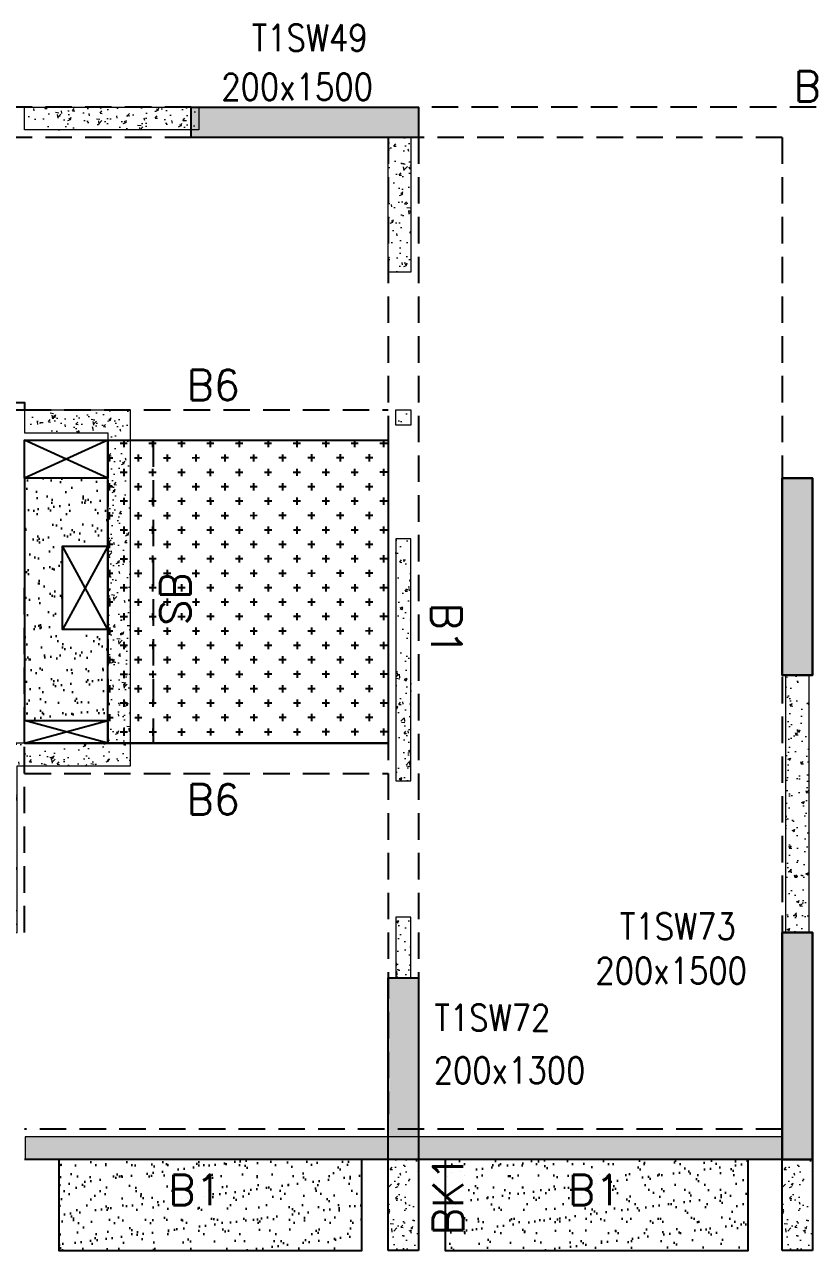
# Model space of a CAD drawing. Header units: millimetres. Extents: x 1078357 to 2594950, y -4969473 to -4636555.
# Drawn here: x 2075210 to 2080410, y -4673409 to -4665314 of the extents above; entities that cross this region are included whole.
import ezdxf

# ---------------------------------------------------------------- set-up
doc = ezdxf.new("R2010")
doc.units = ezdxf.units.MM
for name, pattern in [('CONTINOUS', [0]), ('HIDDEN', [0.375, 0.25, -0.125]), ('New Retail block$0$CONTINOUS', [0])]:
    doc.linetypes.add(name, pattern=pattern)
for name, color, linetype, lineweight in [('A-_ANOTDIMA_D-', 6, 'Continuous', 13), ('COL. NO.', 30, 'Continuous', 25), ('COL. SIZE', 7, 'Continuous', 25), ('HATCH', 8, 'Continuous', 30), ('S-NON STR RCC WALL', 8, 'Continuous', 0)]:
    doc.layers.add(name, color=color, linetype=linetype, lineweight=lineweight)
for name, color, linetype in [('B-200x325', 201, 'HIDDEN'), ('B-200x650', 241, 'HIDDEN'), ('B-300xSLAB THK.', 151, 'Continuous'), ('BK1-200x650', 241, 'HIDDEN'), ('DROP SLAB', 8, 'Continuous'), ('S-COLUMN_SHEAR WALL', 1, 'Continuous'), ('S-PROJECTION', 54, 'New Retail block$0$CONTINOUS'), ('SLAB FOLD', 8, 'Continuous')]:
    doc.layers.add(name, color=color, linetype=linetype)
doc.styles.add('ROMANS', font='romans.shx', dxfattribs={"width": 0.85})

# ---------------------------------------------------------------- blocks, each defined once
blk = doc.blocks.new('G$CD63B60BD')
at = {"layer": 'COL. NO.', "linetype": 'Continuous', "style": 'ROMANS', "width": 0.85}
for s, p in [('T1SW49', (27799.5, 7320.5, -320.4)), ('T1SW73', (30229.3, 1452.6, -320.4)), ('T1SW72', (29004.9, 849.9, -320.4))]:
    blk.add_text(s, height=175, dxfattribs=at).set_placement(p)
at = {"layer": 'COL. SIZE', "linetype": 'Continuous', "style": 'ROMANS', "width": 0.85}
for s, p in [('200x1500', (27598.3, 6997, -320.4)), ('200x1500', (30066.9, 1160.2, -320.4)), ('200x1300', (29000.9, 502.1, -320.4))]:
    blk.add_text(s, height=175, dxfattribs=at).set_placement(p)

msp = doc.modelspace()

# ---------------------------------------------------------------- hatches: boundary and pattern name
at = {"layer": 'DROP SLAB'}
h = msp.add_hatch(dxfattribs=at)
h.set_pattern_fill('CROSS', color=8, scale=15, angle=0.03079)
h.set_pattern_definition([(180.03079016, (-8896079.81, 42168931.25), (-95.19879988, -95.30117261), [47.625, -142.875]), (270.03079016, (-8896103.64, 42168955.05), (95.30117261, -95.19879988), [47.625, -142.875])])
h.paths.add_polyline_path([(2075759.9, -4668059.5), (2077609.9, -4668059.3), (2077609.9, -4670059.2), (2075759.9, -4670059.3)])
at = {"layer": 'HATCH'}
h = msp.add_hatch(dxfattribs=at)
h.set_pattern_fill('AR-SAND', color=8, scale=3, angle=180.02985)
h.set_pattern_definition([(37.47015413, (-4119983.15, 23606665.99), (-4.72361136, 146.8264517), [0, -115.824, 0, -129.54, 0, -123.825]), (7.4701541, (-4119983.15, 23606665.99), (134.9689868, 214.9772528), [0, -62.484, 0, -104.394, 0, -40.005]), (327.47015413, (-4120076.87, 23606666.04), (237.29790347, 0.3075449), [0, -38.1, 0, -137.16, 0, -179.07]), (317.4701541, (-4120076.87, 23606666.04), (229.1017424, 66.759465), [0, -19.05, 0, -89.916, 0, -102.87])])
h.paths.add_polyline_path([(2075210.1, -4669909.4), (2075760.1, -4669909.4), (2075760.1, -4669309.4), (2075460.1, -4669309.4), (2075460.1, -4668759.4), (2075760.1, -4668759.4), (2075760.1, -4668309.4), (2075210.1, -4668309.4)])
h = msp.add_hatch(dxfattribs=at)
h.set_pattern_fill('AR-SAND', color=8, scale=3, angle=179.97015)
h.set_pattern_definition([(37.47015413, (-2992297.64, 18698699.14), (-4.72361136, 146.8264517), [0, -115.824, 0, -129.54, 0, -123.825]), (7.4701541, (-2992297.64, 18698699.14), (134.9689868, 214.9772528), [0, -62.484, 0, -104.394, 0, -40.005]), (327.4701541, (-2992391.36, 18698699.18), (237.2979035, 0.3075449), [0, -38.1, 0, -137.16, 0, -179.07]), (317.4701541, (-2992391.36, 18698699.18), (229.1017424, 66.759465), [0, -19.05, 0, -89.916, 0, -102.87])])
h.paths.add_polyline_path([(2077435.3, -4672809.5), (2075435.3, -4672809.5), (2075435.3, -4673409.5), (2077435.3, -4673409.5)])
h = msp.add_hatch(dxfattribs=at)
h.set_pattern_fill('AR-SAND', color=8, scale=3, angle=179.97015)
h.set_pattern_definition([(37.47015413, (-2994847.64, 18698699.14), (-4.72361136, 146.8264517), [0, -115.824, 0, -129.54, 0, -123.825]), (7.4701541, (-2994847.64, 18698699.14), (134.9689868, 214.9772528), [0, -62.484, 0, -104.394, 0, -40.005]), (327.4701541, (-2994941.36, 18698699.18), (237.2979035, 0.3075449), [0, -38.1, 0, -137.16, 0, -179.07]), (317.4701541, (-2994941.36, 18698699.18), (229.1017424, 66.759465), [0, -19.05, 0, -89.916, 0, -102.87])])
h.paths.add_polyline_path([(2079985.3, -4672809.5), (2077985.3, -4672809.5), (2077985.3, -4673409.5), (2079985.3, -4673409.5)])
at = {"layer": 'S-COLUMN_SHEAR WALL', "lineweight": 25}
h = msp.add_hatch(color=1, dxfattribs=at)
h.dxf.hatch_style = 1
h.paths.add_polyline_path([(2076309.9, -4665859.5), (2077809.9, -4665859.5), (2077809.9, -4666059.5), (2076309.9, -4666059.5)])
at = {"layer": 'S-COLUMN_SHEAR WALL', "lineweight": 25, "extrusion": (-1.00316e-06, -1.91639e-11, 1)}
h = msp.add_hatch(color=1, dxfattribs=at)
h.dxf.hatch_style = 1
h.paths.add_polyline_path([(2080209.9, -4668309.5), (2080409.9, -4668309.5), (2080409.9, -4669609.5), (2080209.9, -4669609.5)])
at = {"layer": 'S-COLUMN_SHEAR WALL', "lineweight": 25, "extrusion": (1.00316e-06, -2.11765e-11, 1)}
h = msp.add_hatch(color=1, dxfattribs=at)
h.dxf.hatch_style = 1
h.paths.add_polyline_path([(2080409.9, -4668309.5), (2080209.9, -4668309.5), (2080209.9, -4669609.5), (2080409.9, -4669609.5)])
at = {"layer": 'S-COLUMN_SHEAR WALL', "lineweight": 25, "extrusion": (-1.00316e-06, -1.91639e-11, 1)}
h = msp.add_hatch(color=1, dxfattribs=at)
h.dxf.hatch_style = 1
h.paths.add_polyline_path([(2080209.9, -4672809.5), (2080409.9, -4672809.5), (2080409.9, -4671309.5), (2080209.9, -4671309.5)])
at = {"layer": 'S-COLUMN_SHEAR WALL', "lineweight": 25, "extrusion": (1.00316e-06, -2.11765e-11, 1)}
h = msp.add_hatch(color=1, dxfattribs=at)
h.dxf.hatch_style = 1
h.paths.add_polyline_path([(2080409.9, -4672809.5), (2080209.9, -4672809.5), (2080209.9, -4671309.5), (2080409.9, -4671309.5)])
at = {"layer": 'S-COLUMN_SHEAR WALL', "lineweight": 25}
h = msp.add_hatch(color=1, dxfattribs=at)
h.dxf.hatch_style = 1
h.paths.add_polyline_path([(2077809.9, -4671609.5), (2077809.9, -4672809.5), (2077609.9, -4672809.5), (2077609.9, -4671609.5)])
at = {"layer": 'S-NON STR RCC WALL'}
h = msp.add_hatch(dxfattribs=at)
h.set_pattern_fill('AR-CONC', color=256)
h.set_pattern_definition([(50, (-4290485.55, 23160377.68), (182.184669, -15.9390855), [19.05, -209.55]), (355, (-4290485.55, 23160377.68), (-35.2434214, 191.0568452), [15.24, -167.6405842]), (100.4514447, (-4290470.37, 23160376.35), (146.9412471, 175.1177519), [16.1900088, -178.0902446]), (46.1842, (-4290485.55, 23160428.48), (271.0790409, -42.042328), [28.575, -314.325]), (96.6355576, (-4290462.96, 23160424.97), (237.404134, 247.4261246), [24.2850231, -267.1356082]), (351.1841512, (-4290485.55, 23160428.48), (237.404134, 247.4261246), [22.859967, -251.459732]), (21, (-4290460.15, 23160415.78), (151.6143913, -102.2651982), [19.05, -209.55]), (326, (-4290460.15, 23160415.78), (61.8020283, 184.1879661), [15.24, -167.64]), (71.451445, (-4290447.52, 23160407.26), (213.4164193, 81.9227689), [16.1900088, -178.0899376]), (37.5, (-4290485.55, 23160377.68), (3.08860325, 84.55503887), [0, -165.608, 0, -170.18, 0, -168.275]), (7.5, (-4290485.55, 23160377.68), (66.8196625, 100.18057482), [0, -97.028, 0, -161.798, 0, -64.135]), (327.5, (-4290542.194, 23160377.68), (135.59059517, -5.728744), [0, -63.5, 0, -198.12, 0, -262.89]), (317.5, (-4290567.59, 23160377.68), (148.1291814, 25.42649103), [0, -82.55, 0, -131.572, 0, -186.69])])
h.paths.add_polyline_path([(2076360.3, -4666009.5), (2075210.3, -4666009.5), (2075210.3, -4665859.5), (2076360.3, -4665859.5)])
h = msp.add_hatch(dxfattribs=at)
h.set_pattern_fill('AR-CONC', color=256, angle=180)
h.set_pattern_definition([(50, (-5373925.01, 27841106.84), (182.184669, -15.93908554), [19.05, -209.55]), (355, (-5373925.01, 27841106.84), (-35.2434214, 191.0568452), [15.24, -167.6405842]), (100.4514447, (-5373909.83, 27841105.5), (146.9412471, 175.1177519), [16.1900088, -178.0902446]), (46.1842, (-5373925.01, 27841157.64), (271.0790409, -42.042328), [28.575, -314.325]), (96.6355576, (-5373902.42, 27841154.13), (237.404134, 247.4261246), [24.2850231, -267.1356082]), (351.1841512, (-5373925, 27841157.64), (237.404134, 247.4261246), [22.859967, -251.459732]), (21, (-5373899.61, 27841144.94), (151.6143913, -102.2651982), [19.05, -209.55]), (326, (-5373899.61, 27841144.94), (61.8020283, 184.1879661), [15.24, -167.64]), (71.451445, (-5373886.98, 27841136.41), (213.4164193, 81.9227689), [16.1900088, -178.0899376]), (37.5, (-5373925.01, 27841106.836), (3.08860325, 84.55503887), [0, -165.608, 0, -170.18, 0, -168.275]), (7.5, (-5373925.01, 27841106.84), (66.8196625, 100.18057482), [0, -97.028, 0, -161.798, 0, -64.135]), (327.5, (-5373981.655, 27841106.836), (135.59059517, -5.72874399), [0, -63.5, 0, -198.12, 0, -262.89]), (317.5, (-5374007.05, 27841106.84), (148.1291814, 25.42649103), [0, -82.55, 0, -131.572, 0, -186.69])])
h.paths.add_polyline_path([(2077610.3, -4666059.5), (2077760.3, -4666059.5), (2077760.3, -4666949.4), (2077610.3, -4666949.4)])
h = msp.add_hatch(dxfattribs=at)
h.set_pattern_fill('AR-CONC', color=256, angle=180)
h.set_pattern_definition([(50, (-4290485.55, 23160377.68), (182.184669, -15.9390855), [19.05, -209.55]), (355, (-4290485.55, 23160377.68), (-35.2434214, 191.0568452), [15.24, -167.6405842]), (100.4514447, (-4290470.37, 23160376.35), (146.9412471, 175.1177519), [16.1900088, -178.0902446]), (46.1842, (-4290485.55, 23160428.48), (271.0790409, -42.042328), [28.575, -314.325]), (96.6355576, (-4290462.96, 23160424.97), (237.404134, 247.4261246), [24.2850231, -267.1356082]), (351.1841512, (-4290485.55, 23160428.48), (237.404134, 247.4261246), [22.859967, -251.459732]), (21, (-4290460.15, 23160415.78), (151.6143913, -102.2651982), [19.05, -209.55]), (326, (-4290460.15, 23160415.78), (61.8020283, 184.1879661), [15.24, -167.64]), (71.451445, (-4290447.52, 23160407.26), (213.4164193, 81.9227689), [16.1900088, -178.0899376]), (37.5, (-4290485.55, 23160377.68), (3.08860325, 84.55503887), [0, -165.608, 0, -170.18, 0, -168.275]), (7.5, (-4290485.55, 23160377.68), (66.8196625, 100.18057482), [0, -97.028, 0, -161.798, 0, -64.135]), (327.5, (-4290542.194, 23160377.68), (135.59059517, -5.728744), [0, -63.5, 0, -198.12, 0, -262.89]), (317.5, (-4290567.59, 23160377.68), (148.1291814, 25.42649103), [0, -82.55, 0, -131.572, 0, -186.69])])
h.paths.add_polyline_path([(2075910.4, -4670209.5), (2075910.4, -4667859.5), (2075210.4, -4667859.5), (2075210.4, -4668009.5), (2075760.4, -4668009.5), (2075760.4, -4670059.5), (2075010.4, -4670059.5), (2075010.4, -4671309.5), (2075160.4, -4671309.5), (2075160.4, -4670209.5)])
h = msp.add_hatch(dxfattribs=at)
h.set_pattern_fill('AR-CONC', color=256, angle=180)
h.set_pattern_definition([(50, (3174934.69, -9529286.15), (182.184669, -15.9390855), [19.05, -209.55]), (355, (3174934.69, -9529286.15), (-35.2434214, 191.056845), [15.24, -167.640584]), (100.4514447, (3174949.87, -9529287.48), (146.941247, 175.117752), [16.190009, -178.0902446]), (46.1842, (3174934.69, -9529235.35), (271.079041, -42.042328), [28.575, -314.325]), (96.6355576, (3174957.28, -9529238.86), (237.404134, 247.426125), [24.285023, -267.135608]), (351.184151, (3174934.7, -9529235.35), (237.404134, 247.426125), [22.859967, -251.459732]), (21, (3174960.09, -9529248.05), (151.6143913, -102.265198), [19.05, -209.55]), (326, (3174960.09, -9529248.05), (61.802028, 184.187966), [15.24, -167.64]), (71.451445, (3174972.72, -9529256.58), (213.416419, 81.922769), [16.190009, -178.0899376]), (37.5, (3174934.686, -9529286.154), (3.08860325, 84.5550389), [0, -165.608, 0, -170.18, 0, -168.275]), (7.5, (3174934.69, -9529286.15), (66.8196625, 100.1805748), [0, -97.028, 0, -161.798, 0, -64.135]), (327.5, (3174878.044, -9529286.154), (135.5905952, -5.728744), [0, -63.5, 0, -198.12, 0, -262.89]), (317.5, (3174852.64, -9529286.15), (148.1291814, 25.426491), [0, -82.55, 0, -131.572, 0, -186.69])])
h.paths.add_polyline_path([(2077660.3, -4667859.3), (2077760.3, -4667859.3), (2077760.3, -4667959.3), (2077660.3, -4667959.3)])
h = msp.add_hatch(dxfattribs=at)
h.set_pattern_fill('AR-CONC', color=256, angle=180)
h.set_pattern_definition([(50, (3174947.9, -9527921.49), (182.184669, -15.9390855), [19.05, -209.55]), (355, (3174947.9, -9527921.49), (-35.2434214, 191.056845), [15.24, -167.640584]), (100.4514447, (3174963.08, -9527922.82), (146.941247, 175.117752), [16.190009, -178.0902446]), (46.1842, (3174947.9, -9527870.7), (271.079041, -42.042328), [28.575, -314.325]), (96.6355576, (3174970.5, -9527874.2), (237.404134, 247.426125), [24.285023, -267.135608]), (351.184151, (3174947.9, -9527870.7), (237.404134, 247.426125), [22.859967, -251.459732]), (21, (3174973.3, -9527883.39), (151.6143913, -102.265198), [19.05, -209.55]), (326, (3174973.3, -9527883.39), (61.802028, 184.187966), [15.24, -167.64]), (71.451445, (3174985.93, -9527891.91), (213.416419, 81.922769), [16.190009, -178.0899376]), (37.5, (3174947.9, -9527921.49), (3.08860325, 84.5550389), [0, -165.608, 0, -170.18, 0, -168.275]), (7.5, (3174947.9, -9527921.49), (66.8196625, 100.1805748), [0, -97.028, 0, -161.798, 0, -64.135]), (327.5, (3174891.26, -9527921.49), (135.5905952, -5.728744), [0, -63.5, 0, -198.12, 0, -262.89]), (317.5, (3174865.86, -9527921.49), (148.1291814, 25.426491), [0, -82.55, 0, -131.572, 0, -186.69])])
h.paths.add_polyline_path([(2077660.3, -4670309.3), (2077760.3, -4670309.3), (2077760.3, -4668709.3), (2077660.3, -4668709.3)])
at = {"layer": 'S-NON STR RCC WALL', "ltscale": 700}
h = msp.add_hatch(dxfattribs=at)
h.set_pattern_fill('AR-CONC', color=256)
h.set_pattern_definition([(50, (947118.83, -168149.77), (182.184669, -15.9390855), [19.05, -209.55]), (355, (947118.83, -168149.77), (-35.2434214, 191.056845), [15.24, -167.640584]), (100.4514447, (947134.01, -168151.1), (146.941247, 175.117752), [16.190009, -178.0902446]), (46.1842, (947118.83, -168098.97), (271.079041, -42.042328), [28.575, -314.325]), (96.6355576, (947141.42, -168102.48), (237.404134, 247.426125), [24.285023, -267.135608]), (351.184151, (947118.83, -168098.97), (237.404134, 247.426125), [22.859967, -251.459732]), (21, (947144.23, -168111.67), (151.6143913, -102.265198), [19.05, -209.55]), (326, (947144.23, -168111.67), (61.802028, 184.187966), [15.24, -167.64]), (71.451445, (947156.87, -168120.2), (213.416419, 81.922769), [16.190009, -178.0899376]), (37.5, (947118.83, -168149.774), (3.08860325, 84.5550389), [0, -165.608, 0, -170.18, 0, -168.275]), (7.5, (947118.83, -168149.77), (66.8196625, 100.1805748), [0, -97.028, 0, -161.798, 0, -64.135]), (327.5, (947062.19, -168149.774), (135.5905952, -5.728744), [0, -63.5, 0, -198.12, 0, -262.89]), (317.5, (947036.79, -168149.77), (148.1291814, 25.426491), [0, -82.55, 0, -131.572, 0, -186.69])])
h.paths.add_polyline_path([(2080235.3, -4669609.4), (2080385.3, -4669609.4), (2080385.3, -4671309.5), (2080235.3, -4671309.5)])
at = {"layer": 'S-NON STR RCC WALL'}
h = msp.add_hatch(dxfattribs=at)
h.set_pattern_fill('AR-CONC', color=256, angle=180)
h.set_pattern_definition([(50, (2077723.18, -4843902.3), (182.18467, -15.93909), [19.05, -209.55]), (355, (2077723.18, -4843902.3), (-35.24342, 191.05685), [15.24, -167.64058]), (100.45144, (2077738.37, -4843903.63), (146.94125, 175.11775), [16.19, -178.09024]), (46.1842, (2077723.18, -4843851.5), (271.07904, -42.04233), [28.575, -314.325]), (96.63556, (2077745.77, -4843855), (237.40413, 247.42612), [24.28502, -267.1356]), (351.18415, (2077723.18, -4843851.5), (237.40413, 247.42612), [22.85997, -251.45973]), (21, (2077748.58, -4843864.2), (151.61439, -102.2652), [19.05, -209.55]), (326, (2077748.58, -4843864.2), (61.80203, 184.18797), [15.24, -167.64]), (71.45144, (2077761.22, -4843872.72), (213.41642, 81.92277), [16.19, -178.08994]), (37.5, (2077723.185, -4843902.3), (3.088603, 84.55504), [0, -165.608, 0, -170.18, 0, -168.275]), (7.5, (2077723.185, -4843902.3), (66.819663, 100.180575), [0, -97.028, 0, -161.798, 0, -64.135]), (327.5, (2077666.54, -4843902.3), (135.590595, -5.728744), [0, -63.5, 0, -198.12, 0, -262.89]), (317.5, (2077641.14, -4843902.3), (148.12918, 25.42649), [0, -82.55, 0, -131.572, 0, -186.69])])
h.paths.add_polyline_path([(2077660.3, -4671609.8), (2077760.3, -4671609.8), (2077760.3, -4671209.3), (2077660.3, -4671209.3)])
h = msp.add_hatch(dxfattribs=at)
h.set_pattern_fill('AR-CONC', color=256, angle=180)
h.set_pattern_definition([(50, (-5387710.27, 27844396.87), (182.184669, -15.93908554), [19.05, -209.55]), (355, (-5387710.27, 27844396.87), (-35.2434214, 191.0568452), [15.24, -167.6405842]), (100.4514447, (-5387695.09, 27844395.54), (146.9412471, 175.1177519), [16.1900088, -178.0902446]), (46.1842, (-5387710.27, 27844447.67), (271.0790409, -42.042328), [28.575, -314.325]), (96.6355576, (-5387687.68, 27844444.16), (237.404134, 247.4261246), [24.2850231, -267.1356082]), (351.1841512, (-5387710.27, 27844447.67), (237.404134, 247.4261246), [22.859967, -251.459732]), (21, (-5387684.87, 27844434.97), (151.6143913, -102.2651982), [19.05, -209.55]), (326, (-5387684.87, 27844434.97), (61.8020283, 184.1879661), [15.24, -167.64]), (71.451445, (-5387672.23, 27844426.44), (213.4164193, 81.9227689), [16.1900088, -178.0899376]), (37.5, (-5387710.27, 27844396.865), (3.08860325, 84.55503887), [0, -165.608, 0, -170.18, 0, -168.275]), (7.5, (-5387710.27, 27844396.865), (66.8196625, 100.18057482), [0, -97.028, 0, -161.798, 0, -64.135]), (327.5, (-5387766.91, 27844396.865), (135.59059517, -5.72874399), [0, -63.5, 0, -198.12, 0, -262.89]), (317.5, (-5387792.31, 27844396.87), (148.1291814, 25.42649103), [0, -82.55, 0, -131.572, 0, -186.69])])
h.paths.add_polyline_path([(2075213.3, -4672809.5), (2080210.4, -4672809.5), (2080210.4, -4672659.5), (2075213.3, -4672659.5)])
h = msp.add_hatch(dxfattribs=at)
h.set_pattern_fill('AR-CONC', color=256, angle=180)
h.set_pattern_definition([(50, (-7552562.35, 37566297.85), (182.184669, -15.93908554), [19.05, -209.55]), (355, (-7552562.35, 37566297.85), (-35.2434214, 191.0568452), [15.24, -167.6405842]), (100.4514447, (-7552547.17, 37566296.53), (146.9412471, 175.1177519), [16.1900088, -178.0902446]), (46.1842, (-7552562.35, 37566348.65), (271.0790409, -42.0423279), [28.575, -314.325]), (96.6355576, (-7552539.76, 37566345.15), (237.404134, 247.4261246), [24.2850231, -267.1356082]), (351.1841512, (-7552562.35, 37566348.65), (237.404134, 247.4261246), [22.859967, -251.459732]), (21, (-7552536.95, 37566335.95), (151.61439127, -102.2651982), [19.05, -209.55]), (326, (-7552536.95, 37566335.95), (61.80202835, 184.1879661), [15.24, -167.64]), (71.451445, (-7552524.32, 37566327.43), (213.4164193, 81.9227689), [16.1900088, -178.0899376]), (37.5, (-7552562.35, 37566297.853), (3.08860325, 84.55503887), [0, -165.608, 0, -170.18, 0, -168.275]), (7.5, (-7552562.35, 37566297.85), (66.81966251, 100.18057482), [0, -97.028, 0, -161.798, 0, -64.135]), (327.5, (-7552618.994, 37566297.85), (135.59059517, -5.72874399), [0, -63.5, 0, -198.12, 0, -262.89]), (317.5, (-7552644.4, 37566297.85), (148.1291814, 25.42649103), [0, -82.55, 0, -131.572, 0, -186.69])])
h.paths.add_polyline_path([(2077809.9, -4672809.4), (2077609.9, -4672809.4), (2077609.9, -4673409.4), (2077809.9, -4673409.4), (2077809.9, -4673409.4), (2077809.9, -4672809.5)], is_closed=False)
h = msp.add_hatch(dxfattribs=at)
h.set_pattern_fill('AR-CONC', color=256, angle=180)
h.set_pattern_definition([(50, (-7549962.33, 37566297.85), (182.184669, -15.93908554), [19.05, -209.55]), (355, (-7549962.33, 37566297.85), (-35.2434214, 191.0568452), [15.24, -167.6405842]), (100.4514447, (-7549947.15, 37566296.53), (146.9412471, 175.1177519), [16.1900088, -178.0902446]), (46.1842, (-7549962.33, 37566348.65), (271.0790409, -42.0423279), [28.575, -314.325]), (96.6355576, (-7549939.74, 37566345.15), (237.404134, 247.4261246), [24.2850231, -267.1356082]), (351.1841512, (-7549962.33, 37566348.65), (237.404134, 247.4261246), [22.859967, -251.459732]), (21, (-7549936.93, 37566335.95), (151.61439127, -102.2651982), [19.05, -209.55]), (326, (-7549936.93, 37566335.95), (61.80202835, 184.1879661), [15.24, -167.64]), (71.451445, (-7549924.3, 37566327.43), (213.4164193, 81.9227689), [16.1900088, -178.0899376]), (37.5, (-7549962.33, 37566297.853), (3.08860325, 84.55503887), [0, -165.608, 0, -170.18, 0, -168.275]), (7.5, (-7549962.33, 37566297.85), (66.81966251, 100.18057482), [0, -97.028, 0, -161.798, 0, -64.135]), (327.5, (-7550018.97, 37566297.85), (135.59059517, -5.72874399), [0, -63.5, 0, -198.12, 0, -262.89]), (317.5, (-7550044.37, 37566297.85), (148.1291814, 25.42649103), [0, -82.55, 0, -131.572, 0, -186.69])])
h.paths.add_polyline_path([(2080409.9, -4672809.4), (2080209.9, -4672809.4), (2080209.9, -4673409.4), (2080409.9, -4673409.4), (2080409.9, -4673409.4), (2080409.9, -4672809.5)], is_closed=False)

# ---------------------------------------------------------------- linework, layer by layer
at = {"layer": 'B-200x325', "ltscale": 700}
for p, q in [((2075210, -4667859.4, 0), (2077609.9, -4667859.4, 0)), ((2075209.9, -4670259.2, 0), (2077609.9, -4670259.2, 0))]:
    msp.add_line(p, q, dxfattribs=at)
at = {"layer": 'B-200x325', "linetype": 'Continuous', "ltscale": 700}
for p, q in [((2075210, -4668059.4, 0), (2077609.9, -4668059.4, 0)), ((2075209.9, -4670059.2, 0), (2077609.9, -4670059.2, 0))]:
    msp.add_line(p, q, dxfattribs=at)
at = {"layer": 'B-200x650', "linetype": 'HIDDEN', "ltscale": 700}
for p, q in [((2076309.9, -4665859.5, 0), (2065785.3, -4665859.5, 0)), ((2086734.9, -4665859.5, 0), (2077809.9, -4665859.5, 0)), ((2076309.9, -4666059.5, 0), (2067360.3, -4666059.5, 0)), ((2077610.3, -4666059.5, 0), (2077610.3, -4672509.4, 0)), ((2080210.3, -4666059.5, 0), (2077809.9, -4666059.5, 0)), ((2077810.3, -4666059.5, 0), (2077810.3, -4672509.4, 0)), ((2080210.3, -4666059.5, 0), (2080210.3, -4668309.4, 0)), ((2080210.3, -4668309.4, 0), (2080210.3, -4671309.5, 0)), ((2075210.3, -4671309.5, 0), (2075210.3, -4669009.4, 0)), ((2080210.3, -4672609.4, 0), (2075210.3, -4672609.4, 0))]:
    msp.add_line(p, q, dxfattribs=at)
at = {"layer": 'B-200x650', "linetype": 'CONTINOUS', "ltscale": 700}
for p, q in [((2080210.3, -4672809.4, 0), (2075210.3, -4672809.4, 0)), ((2077609.9, -4673409.5, 0), (2077609.9, -4672809.5, 0)), ((2077809.9, -4672809.5, 0), (2077809.9, -4673409.5, 0)), ((2080209.9, -4673409.5, 0), (2080209.9, -4672809.5, 0)), ((2080409.9, -4672809.5, 0), (2080409.9, -4673409.5, 0)), ((2077809.9, -4673409.5, 0), (2077609.9, -4673409.5, 0)), ((2080409.9, -4673409.5, 0), (2080209.9, -4673409.5, 0))]:
    msp.add_line(p, q, dxfattribs=at)
at = {"layer": 'B-300xSLAB THK.', "linetype": 'HIDDEN', "ltscale": 700}
for p, q in [((2075760, -4668059.6, 0), (2075760, -4670059.4, 0)), ((2076060, -4668059.6, 0), (2076060, -4670059.4, 0))]:
    msp.add_line(p, q, dxfattribs=at)
at = {"layer": 'BK1-200x650', "linetype": 'Continuous', "ltscale": 700, "elevation": 0}
msp.add_lwpolyline([(2075210.4, -4667859.5), (2075010.4, -4667859.5), (2075010.4, -4667809.3), (2075210.4, -4667809.3)], close=True, dxfattribs=at)
at = {"layer": 'DROP SLAB', "color": 3, "linetype": 'CONTINOUS', "ltscale": 500}
for p, q in [((2075760.1, -4668059.4, 0), (2075210.1, -4668309.4, 0)), ((2075760.1, -4668309.4, 0), (2075210.2, -4668059.4, 0)), ((2075760.1, -4669309.4, 0), (2075460.1, -4668759.4, 0)), ((2075760.1, -4668759.4, 0), (2075460.1, -4669309.4, 0)), ((2075759.3, -4670059.2, 0), (2075210.1, -4669909.4, 0)), ((2075210.1, -4670059.4, 0), (2075760.1, -4669909.4, 0))]:
    msp.add_line(p, q, dxfattribs=at)
at = {"layer": 'DROP SLAB', "color": 3, "linetype": 'CONTINOUS', "ltscale": 500, "elevation": 0}
for points in [[(2075760.1, -4668309.4), (2075210.2, -4668309.4), (2075210.2, -4668059.4), (2075760.1, -4668059.4)], [(2075759.9, -4668059.5), (2077609.9, -4668059.3), (2077609.9, -4670059.2), (2075759.9, -4670059.3)], [(2075760.1, -4669309.4), (2075460.1, -4669309.4), (2075460.1, -4668759.4), (2075760.1, -4668759.4)], [(2075760.1, -4670059.2), (2075210.1, -4670059.2), (2075210.1, -4669909.4), (2075760.1, -4669909.4)]]:
    msp.add_lwpolyline(points, close=True, dxfattribs=at)
at = {"layer": 'S-COLUMN_SHEAR WALL', "color": 1, "lineweight": 25, "elevation": 0}
for points in [[(2076309.9, -4665859.5), (2077809.9, -4665859.5), (2077809.9, -4666059.5), (2076309.9, -4666059.5)], [(2077609.9, -4671609.7), (2077809.9, -4671609.7), (2077809.9, -4672809.5), (2077609.9, -4672809.5)]]:
    msp.add_lwpolyline(points, close=True, dxfattribs=at)
at = {"layer": 'S-COLUMN_SHEAR WALL', "color": 1, "lineweight": 25, "extrusion": (-1.00316e-06, -1.91639e-11, 1), "elevation": -2.1}
for points in [[(2080209.9, -4668309.5), (2080409.9, -4668309.5), (2080409.9, -4669609.5), (2080209.9, -4669609.5)], [(2080209.9, -4672809.5), (2080409.9, -4672809.5), (2080409.9, -4671309.5), (2080209.9, -4671309.5)]]:
    msp.add_lwpolyline(points, close=True, dxfattribs=at)
at = {"layer": 'S-COLUMN_SHEAR WALL', "color": 1, "lineweight": 25, "extrusion": (1.00316e-06, -2.11765e-11, 1), "elevation": 2.1}
for points in [[(2080409.9, -4668309.5), (2080209.9, -4668309.5), (2080209.9, -4669609.5), (2080409.9, -4669609.5)], [(2080409.9, -4672809.5), (2080209.9, -4672809.5), (2080209.9, -4671309.5), (2080409.9, -4671309.5)]]:
    msp.add_lwpolyline(points, close=True, dxfattribs=at)
at = {"layer": 'S-NON STR RCC WALL', "ltscale": 700, "elevation": 0}
for points in [[(2076360.3, -4666009.5), (2075210.3, -4666009.5), (2075210.3, -4665859.5), (2076360.3, -4665859.5)], [(2077610.3, -4666059.5), (2077760.3, -4666059.5), (2077760.3, -4666949.4), (2077610.3, -4666949.4)], [(2077660.3, -4667859.3), (2077760.3, -4667859.3), (2077760.3, -4667959.3), (2077660.3, -4667959.3)], [(2077660.3, -4670309.3), (2077760.3, -4670309.3), (2077760.3, -4668709.3), (2077660.3, -4668709.3)], [(2080235.3, -4669609.4), (2080385.3, -4669609.4), (2080385.3, -4671309.5), (2080235.3, -4671309.5)]]:
    msp.add_lwpolyline(points, close=True, dxfattribs=at)
at = {"layer": 'S-NON STR RCC WALL', "elevation": 0}
for points in [[(2075910.4, -4670209.5), (2075910.4, -4667859.5), (2075210.4, -4667859.5), (2075210.4, -4668009.5), (2075760.4, -4668009.5), (2075760.4, -4670059.5), (2075010.4, -4670059.5), (2075010.4, -4671309.5), (2075160.4, -4671309.5), (2075160.4, -4670209.5)], [(2077660.3, -4671609.8), (2077760.3, -4671609.8), (2077760.3, -4671209.3), (2077660.3, -4671209.3)], [(2075213.3, -4672809.5), (2080210.4, -4672809.5), (2080210.4, -4672659.5), (2075213.3, -4672659.5)]]:
    msp.add_lwpolyline(points, close=True, dxfattribs=at)
at = {"layer": 'S-PROJECTION', "elevation": 0}
for points in [[(2077435.3, -4672809.5), (2075435.3, -4672809.5), (2075435.3, -4673409.5), (2077435.3, -4673409.5)], [(2079985.3, -4672809.5), (2077985.3, -4672809.5), (2077985.3, -4673409.5), (2079985.3, -4673409.5)]]:
    msp.add_lwpolyline(points, close=True, dxfattribs=at)
at = {"layer": 'SLAB FOLD', "color": 8, "ltscale": 1000, "elevation": 0}
msp.add_lwpolyline([(2075210.1, -4669909.4), (2075760.1, -4669909.4), (2075760.1, -4669309.4), (2075460.1, -4669309.4), (2075460.1, -4668759.4), (2075760.1, -4668759.4), (2075760.1, -4668309.4), (2075210.1, -4668309.4), (2075210.1, -4669909.4)], dxfattribs=at)

# ---------------------------------------------------------------- block references
at = {"layer": 'A-_ANOTDIMA_D-', "color": 2, "ltscale": 700}
msp.add_blockref('G$CD63B60BD', (2048910, -4672809.5, 0), dxfattribs=at)

# ---------------------------------------------------------------- texts
at = {"layer": 'B-200x325', "linetype": 'Continuous', "ltscale": 700, "style": 'ROMANS'}
for p in [(2076279.4, -4667794.2, -2.7), (2076279.4, -4670531.3, -2.7)]:
    msp.add_text('B6', height=200, rotation=0.00134, dxfattribs=at).set_placement(p)
at = {"layer": 'B-200x650', "linetype": 'HIDDEN', "ltscale": 500, "style": 'ROMANS'}
for rotation, p in [(0.00094, (2080284.8, -4665822.3, -2.7)), (269.99906, (2077894.2, -4669130.8, -2.7)), (0.00094, (2076158.2, -4673109.8, -2.7)), (0.00094, (2078795.9, -4673109.8, -2.7))]:
    msp.add_text('B1', height=200, rotation=rotation, dxfattribs=at).set_placement(p)
at = {"layer": 'B-200x650', "linetype": 'CONTINOUS', "ltscale": 700, "style": 'ROMANS'}
msp.add_text('BK1', height=200, rotation=90, dxfattribs=at).set_placement((2078105.6, -4673309.1, 50))
at = {"layer": 'B-300xSLAB THK.', "linetype": 'Continuous', "ltscale": 700, "style": 'ROMANS'}
msp.add_text('SB', height=200, rotation=90.00094, dxfattribs=at).set_placement((2076304.6, -4669283.7, -2.7))

doc.saveas('drawing.dxf')
